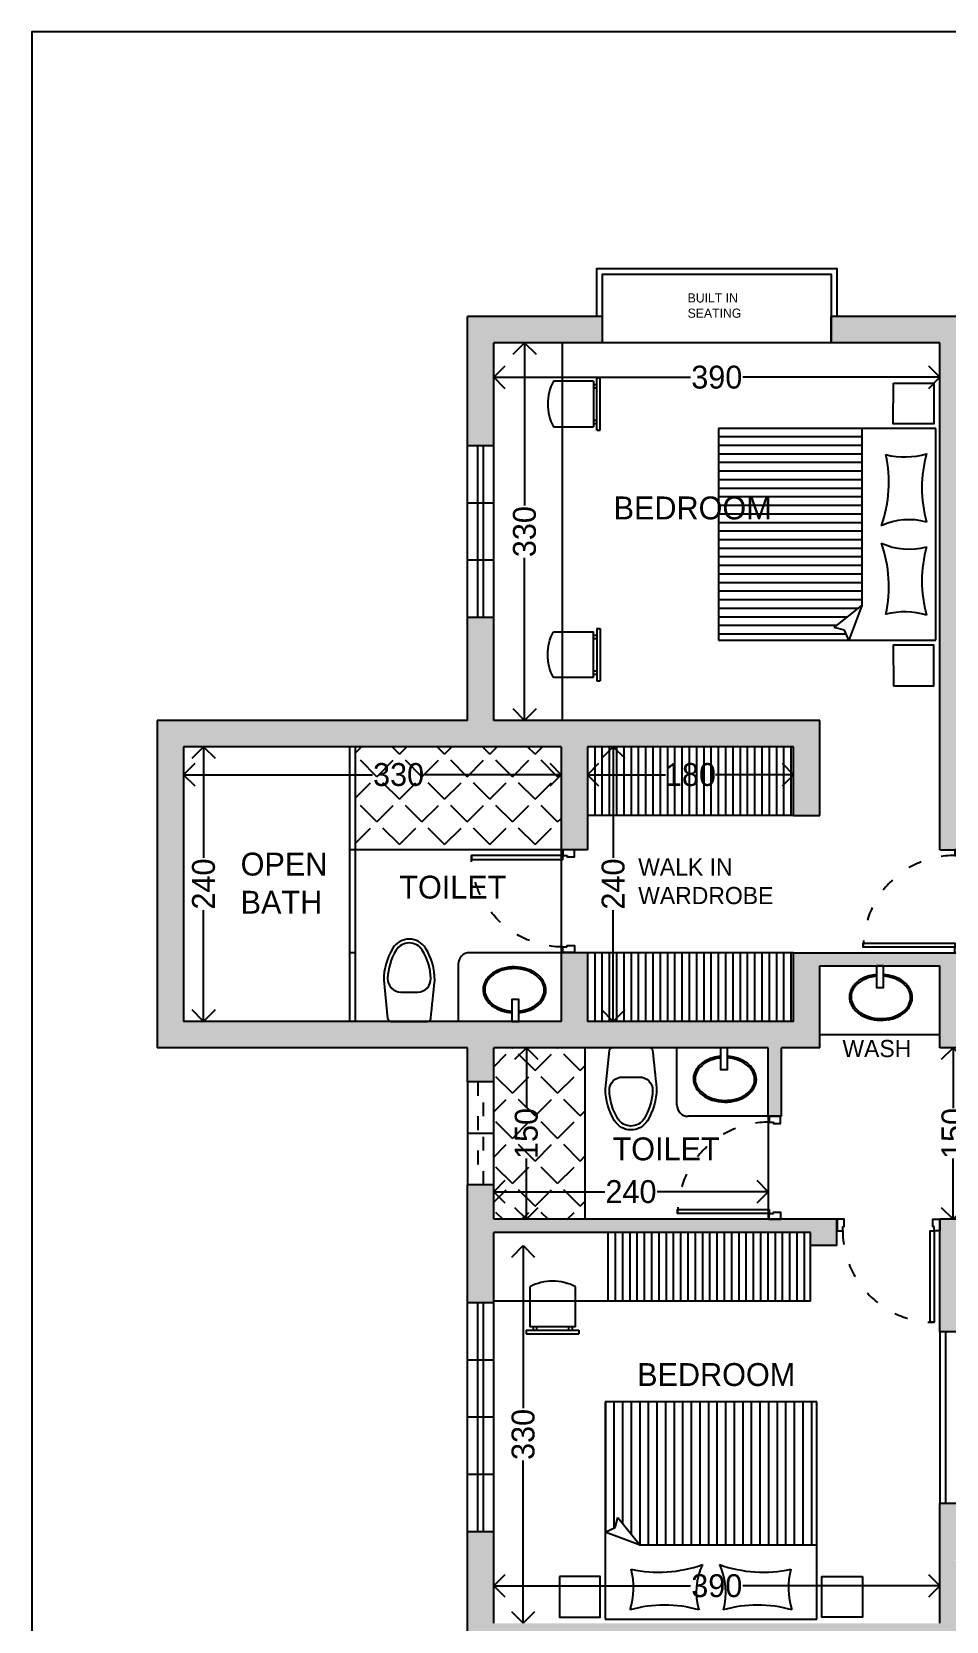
# Model space of a CAD drawing. Header units: inches. Extents: x -706 to 45253, y -3984 to 13819.
# Drawn here: x 19276 to 20076, y 758 to 2147 of the extents above; entities that cross this region are included whole.
import ezdxf

# ---------------------------------------------------------------- set-up
doc = ezdxf.new("R2010")
doc.units = ezdxf.units.IN
doc.header["$PDMODE"] = 99
doc.header["$PDSIZE"] = 0.2
doc.linetypes.add('ACAD_ISO03W100', pattern=[30, 12, -18])
for name, color, linetype in [('BC-FURNITURE', 8, 'Continuous'), ('BC-GREYCOLOR', 8, 'Continuous'), ('BC-Hatch', 8, 'Continuous'), ('BC-JOINARY', 27, 'Continuous'), ('BC-WALLS', 1, 'Continuous'), ('BC-WHITECOLOR', 7, 'Continuous'), ('FUR', 8, 'Continuous'), ('grey color', 8, 'Continuous'), ('WHITECOLOUR', 7, 'Continuous')]:
    doc.layers.add(name, color=color, linetype=linetype)
doc.styles.add('BC-1IN100-1', font='FreeSans.ttf', dxfattribs={"height": 20})
doc.styles.add('style2', font='FreeSans.ttf')
doc.dimstyles.new('BC-1IN100-1', dxfattribs={"dimtxt": 20, "dimasz": 20, "dimexe": 0.18, "dimexo": 0.0625, "dimgap": 1, "dimtad": 0, "dimtoh": 1, "dimdec": 1, "dimzin": 12, "dimdsep": 46, "dimtxsty": 'BC-1IN100-1', "dimblk": 'OPEN90', "dimcen": 0.09, "dimse1": 1, "dimse2": 1, "dimclrd": 256, "dimclre": 256, "dimclrt": 7, "dimadec": 0, "dimazin": 0, "dimtfac": 1, "dimtdec": 1, "dimtofl": 0, "dimtmove": 1, "dimatfit": 3, "dimldrblk": 'OPEN90', "dimfxl": 0, "dimtolj": 1, "dimtzin": 0, "dimlwd": -1, "dimarcsym": 0})
pattern_1 = [(45, (10885.03, -5656.183), (-19.756563, 19.756563), [20.32, -7.62]), (135, (10885.03, -5656.183), (-19.756563, -19.756563), [20.32, -7.62])]

# ---------------------------------------------------------------- blocks, each defined once
blk = doc.blocks.new('02 GROUND FLOOR$0$wc-wh')
at = {"color": 0, "linetype": 'ByBlock'}
for points in [[(315, 195), (22, 165, 0.384412), (0, 140), (0, -140, 0.383904), (22, -165, 0.001434), (314, -195, 0.140641), (560, -125, 0.259738), (630, 0, 0.259738), (560, 125, 0.139471)], [(225, 65), (225, -65, 0.422961), (328, -165, 0.13189), (544, -100, 0.259738), (600, 0, 0.259738), (544, 100, 0.13189), (328, 165, 0.422961)]]:
    blk.add_lwpolyline(points, format="xyb", close=True, dxfattribs=at)
blk.add_arc((316, -170), 25, 264.2811, 270.16, dxfattribs=at)
blk = doc.blocks.new('A$C6E117E9E')
at = {"xscale": -1, "rotation": 30.00000247440961}
blk.add_blockref('02 GROUND FLOOR$0$wc-wh', (564, 389), dxfattribs=at)
blk = doc.blocks.new('GOBIND DOOR 7')
at = {"layer": 'BC-Hatch', "linetype": 'ACAD_ISO03W100'}
blk.add_arc((33263.5, 16175.5), 80, 0, 90, dxfattribs=at)
at = {"layer": 'BC-JOINARY'}
blk.add_lwpolyline([(33263.5, 16175.5), (33263.5, 16255.5), (33267, 16255.5), (33267, 16175.5)], close=True, dxfattribs=at)
for points in [[(33263.5, 16171.7), (33264.8, 16171.7), (33264.8, 16165.5), (33258.5, 16165.5), (33258.5, 16175.5), (33263.5, 16175.5), (33263.5, 16171.7)], [(33343.5, 16171.7), (33342.3, 16171.7), (33342.3, 16165.5), (33348.5, 16165.5), (33348.5, 16175.5), (33343.5, 16175.5), (33343.5, 16171.7)]]:
    blk.add_lwpolyline(points, dxfattribs=at)
blk = doc.blocks.new('A$C52937CB9')
at = {"layer": 'FUR'}
for p, q in [((39.8, 190), (39.8, 0)), ((224.8, 190), (39.8, 190)), ((224.8, 0), (224.8, 190)), ((39.8, 125.3), (194.3, 125.3)), ((213.7, 101.1), (194.3, 125.3)), ((194.3, 125.3), (224.8, 114)), ((224.8, 114), (216.1, 110)), ((216.1, 110), (213.7, 101.1)), ((39.8, 0), (224.8, 0))]:
    blk.add_line(p, q, dxfattribs=at)
for points in [[(0, 152.8), (0, 188.3), (35.6, 188.3), (35.5, 152.7)], [(264.7, 152.8), (264.6, 188.3), (229.1, 188.3), (229.1, 152.7)]]:
    blk.add_lwpolyline(points, close=True, dxfattribs=at)
for centre, radius, start, end in [((-1.3, 162.6), 65.9, 345.6575, 16.9499), ((91.6, 288.6), 110.9, 254.3673, 285.6765), ((176.6, 166.4), 57.2, 164.3325, 204.9851), ((88, 166.4), 57.2, 335.0149, 15.6675), ((173, 288.6), 110.9, 254.3235, 285.6327), ((265.9, 162.6), 65.9, 163.0501, 194.3425), ((86.6, 35.1), 113.8, 70.3798, 102.1998), ((178.1, 35.1), 113.8, 77.8002, 109.6202)]:
    blk.add_arc(centre, radius, start, end, dxfattribs=at)
blk = doc.blocks.new('A$C925929284')
at = {"layer": 'BC-GREYCOLOR'}
h = blk.add_hatch(dxfattribs=at)
h.set_pattern_fill('ANSI31', color=256, scale=60, angle=315, style=0)
h.set_pattern_definition([(0, (-91.719, -51.977), (2e-15, 7.5), [])])
h.paths.add_polyline_path([(125.3, 70.3), (125.3, 224.8), (0, 224.8), (0, 39.8), (114, 39.8), (110, 48.5), (101.1, 50.9)])
at = {"layer": 'grey color', "rotation": 270}
blk.add_blockref('A$C52937CB9', (0, 264.7), dxfattribs=at)
blk = doc.blocks.new('_Open90')
at = {"color": 0, "linetype": 'ByBlock', "lineweight": -2}
for p, q in [((0, 0), (-1, 0)), ((-0.5, 0.5), (0, 0)), ((0, 0), (-0.5, -0.5))]:
    blk.add_line(p, q, dxfattribs=at)
blk = doc.blocks.new('*D380')
at = {"layer": 'BC-Hatch'}
for p, q in [((19782.1, 1497.5), (19830.2, 1497.5)), ((19922.1, 1497.5), (19874.1, 1497.5))]:
    blk.add_line(p, q, dxfattribs=at)
at = {"layer": 'Defpoints', "color": 0}
for p in [(19762.1, 1521.9), (19942.1, 1521.9), (19762.1, 1497.5)]:
    blk.add_point(p, dxfattribs=at)
at = {"layer": 'BC-Hatch', "xscale": 20, "yscale": 20, "zscale": 20, "rotation": 180}
blk.add_blockref('_Open90', (19762.1, 1497.5), dxfattribs=at)
at = {"layer": 'BC-Hatch', "xscale": 20, "yscale": 20, "zscale": 20}
blk.add_blockref('_Open90', (19942.1, 1497.5), dxfattribs=at)
at = {"layer": 'BC-Hatch', "color": 7, "insert": (19852.1, 1497.5), "char_height": 20, "attachment_point": 5, "style": 'BC-1IN100-1'}
blk.add_mtext('\\A1;180', dxfattribs=at)
blk = doc.blocks.new('*D381')
at = {"layer": 'BC-Hatch'}
for p, q in [((19784.6, 1501.9), (19784.6, 1424.8)), ((19784.6, 1301.9), (19784.6, 1379))]:
    blk.add_line(p, q, dxfattribs=at)
at = {"layer": 'Defpoints', "color": 0}
for p in [(19762.1, 1521.9), (19762.1, 1281.9), (19784.6, 1281.9)]:
    blk.add_point(p, dxfattribs=at)
at = {"layer": 'BC-Hatch', "xscale": 20, "yscale": 20, "zscale": 20}
for p, rotation in [((19784.6, 1521.9), 90), ((19784.6, 1281.9), 270)]:
    blk.add_blockref('_Open90', p, dxfattribs=dict(at, rotation=rotation))
at = {"layer": 'BC-Hatch', "color": 7, "insert": (19784.6, 1401.9), "char_height": 20, "attachment_point": 5, "rotation": 90, "style": 'BC-1IN100-1'}
blk.add_mtext('\\A1;240', dxfattribs=at)
blk = doc.blocks.new('chair- 1')
at = {"layer": 'BC-FURNITURE'}
for p, q in [((119.5, -460.5), (73.5, -460.5)), ((73.5, -463.5), (73.5, -460.5)), ((119.5, -463.5), (73.5, -463.5)), ((76.5, -466.5), (76.5, -501.5)), ((76.5, -466.5), (116.5, -466.5)), ((79.5, -466.5), (79.5, -463.5)), ((82.5, -466.5), (82.5, -463.5)), ((110.5, -466.5), (110.5, -463.5)), ((113.5, -466.5), (113.5, -463.5)), ((116.5, -501.5), (116.5, -466.5)), ((119.5, -463.5), (119.5, -460.5))]:
    blk.add_line(p, q, dxfattribs=at)
blk.add_arc((96.5, -464), 42.5, 241.9275, 298.0725, dxfattribs=at)
blk = doc.blocks.new('*D382')
at = {"layer": 'BC-Hatch'}
for p, q in [((19700.1, 1844.8), (19852.2, 1844.8)), ((20050.1, 1844.8), (19898, 1844.8))]:
    blk.add_line(p, q, dxfattribs=at)
at = {"layer": 'Defpoints', "color": 0}
for p in [(19680.1, 1874.9), (20070.1, 1874.9), (20070.1, 1844.8)]:
    blk.add_point(p, dxfattribs=at)
at = {"layer": 'BC-Hatch', "xscale": 20, "yscale": 20, "zscale": 20, "rotation": 180}
blk.add_blockref('_Open90', (19680.1, 1844.8), dxfattribs=at)
at = {"layer": 'BC-Hatch', "xscale": 20, "yscale": 20, "zscale": 20}
blk.add_blockref('_Open90', (20070.1, 1844.8), dxfattribs=at)
at = {"layer": 'BC-Hatch', "color": 7, "insert": (19875.1, 1844.8), "char_height": 20, "attachment_point": 5, "style": 'BC-1IN100-1'}
blk.add_mtext('\\A1;390', dxfattribs=at)
blk = doc.blocks.new('*D383')
at = {"layer": 'BC-Hatch'}
for p, q in [((19707.1, 1854.9), (19707.1, 1732.8)), ((19707.1, 1564.9), (19707.1, 1687))]:
    blk.add_line(p, q, dxfattribs=at)
at = {"layer": 'Defpoints', "color": 0}
for p in [(19707.1, 1874.9), (19740.1, 1874.9), (19740.1, 1544.9)]:
    blk.add_point(p, dxfattribs=at)
at = {"layer": 'BC-Hatch', "xscale": 20, "yscale": 20, "zscale": 20}
for p, rotation in [((19707.1, 1874.9), 90), ((19707.1, 1544.9), 270)]:
    blk.add_blockref('_Open90', p, dxfattribs=dict(at, rotation=rotation))
at = {"layer": 'BC-Hatch', "color": 7, "insert": (19707.1, 1709.9), "char_height": 20, "attachment_point": 5, "rotation": 90, "style": 'BC-1IN100-1'}
blk.add_mtext('\\A1;330', dxfattribs=at)
blk = doc.blocks.new('*D384')
at = {"layer": 'BC-Hatch'}
for p, q in [((19426.6, 1501.9), (19426.6, 1424.8)), ((19426.6, 1301.9), (19426.6, 1379))]:
    blk.add_line(p, q, dxfattribs=at)
at = {"layer": 'Defpoints', "color": 0}
for p in [(19409.1, 1521.9), (19409.1, 1281.9), (19426.6, 1281.9)]:
    blk.add_point(p, dxfattribs=at)
at = {"layer": 'BC-Hatch', "xscale": 20, "yscale": 20, "zscale": 20}
for p, rotation in [((19426.6, 1521.9), 90), ((19426.6, 1281.9), 270)]:
    blk.add_blockref('_Open90', p, dxfattribs=dict(at, rotation=rotation))
at = {"layer": 'BC-Hatch', "color": 7, "insert": (19426.6, 1401.9), "char_height": 20, "attachment_point": 5, "rotation": 90, "style": 'BC-1IN100-1'}
blk.add_mtext('\\A1;240', dxfattribs=at)
blk = doc.blocks.new('*D385')
at = {"layer": 'BC-Hatch'}
for p, q in [((19429.1, 1497.5), (19574.1, 1497.5)), ((19719.1, 1497.5), (19619.9, 1497.5))]:
    blk.add_line(p, q, dxfattribs=at)
at = {"layer": 'Defpoints', "color": 0}
for p in [(19409.1, 1521.9), (19739.1, 1521.9), (19739.1, 1497.5)]:
    blk.add_point(p, dxfattribs=at)
at = {"layer": 'BC-Hatch', "xscale": 20, "yscale": 20, "zscale": 20, "rotation": 180}
blk.add_blockref('_Open90', (19409.1, 1497.5), dxfattribs=at)
at = {"layer": 'BC-Hatch', "xscale": 20, "yscale": 20, "zscale": 20}
blk.add_blockref('_Open90', (19739.1, 1497.5), dxfattribs=at)
at = {"layer": 'BC-Hatch', "color": 7, "insert": (19597, 1497.5), "char_height": 20, "attachment_point": 5, "style": 'BC-1IN100-1'}
blk.add_mtext('\\A1;330', dxfattribs=at)
blk = doc.blocks.new('*D388')
at = {"layer": 'BC-Hatch'}
for p, q in [((19708.7, 1238.9), (19708.7, 1205.9)), ((19708.7, 1128.9), (19708.7, 1162))]:
    blk.add_line(p, q, dxfattribs=at)
at = {"layer": 'Defpoints', "color": 0}
for p in [(19708.7, 1258.9), (19760.1, 1258.9), (19760.1, 1108.9)]:
    blk.add_point(p, dxfattribs=at)
at = {"layer": 'BC-Hatch', "xscale": 20, "yscale": 20, "zscale": 20}
for p, rotation in [((19708.7, 1258.9), 90), ((19708.7, 1108.9), 270)]:
    blk.add_blockref('_Open90', p, dxfattribs=dict(at, rotation=rotation))
at = {"layer": 'BC-Hatch', "color": 7, "insert": (19708.7, 1183.9), "char_height": 20, "attachment_point": 5, "rotation": 90, "style": 'BC-1IN100-1'}
blk.add_mtext('\\A1;150', dxfattribs=at)
blk = doc.blocks.new('*D389')
at = {"layer": 'BC-Hatch'}
for p, q in [((19700.1, 1133), (19777.3, 1133)), ((19900.1, 1133), (19823, 1133))]:
    blk.add_line(p, q, dxfattribs=at)
at = {"layer": 'Defpoints', "color": 0}
for p in [(19680.1, 1258.9), (19920.1, 1258.9), (19680.1, 1133)]:
    blk.add_point(p, dxfattribs=at)
at = {"layer": 'BC-Hatch', "xscale": 20, "yscale": 20, "zscale": 20, "rotation": 180}
blk.add_blockref('_Open90', (19680.1, 1133), dxfattribs=at)
at = {"layer": 'BC-Hatch', "xscale": 20, "yscale": 20, "zscale": 20}
blk.add_blockref('_Open90', (19920.1, 1133), dxfattribs=at)
at = {"layer": 'BC-Hatch', "color": 7, "insert": (19800.1, 1133), "char_height": 20, "attachment_point": 5, "style": 'BC-1IN100-1'}
blk.add_mtext('\\A1;240', dxfattribs=at)
blk = doc.blocks.new('*D390')
at = {"layer": 'BC-Hatch'}
for p, q in [((19700.1, 788.6), (19852.2, 788.6)), ((20050.1, 788.6), (19898, 788.6))]:
    blk.add_line(p, q, dxfattribs=at)
at = {"layer": 'Defpoints', "color": 0}
for p in [(19680.1, 788.6), (19680.1, 755.9), (20070.1, 755.9)]:
    blk.add_point(p, dxfattribs=at)
at = {"layer": 'BC-Hatch', "xscale": 20, "yscale": 20, "zscale": 20, "rotation": 180}
blk.add_blockref('_Open90', (19680.1, 788.6), dxfattribs=at)
at = {"layer": 'BC-Hatch', "xscale": 20, "yscale": 20, "zscale": 20}
blk.add_blockref('_Open90', (20070.1, 788.6), dxfattribs=at)
at = {"layer": 'BC-Hatch', "color": 7, "insert": (19875.1, 788.6), "char_height": 20, "attachment_point": 5, "style": 'BC-1IN100-1'}
blk.add_mtext('\\A1;390', dxfattribs=at)
blk = doc.blocks.new('*D391')
at = {"layer": 'BC-Hatch'}
for p, q in [((19705.9, 1065.9), (19705.9, 943.8)), ((19705.9, 775.9), (19705.9, 898))]:
    blk.add_line(p, q, dxfattribs=at)
at = {"layer": 'Defpoints', "color": 0}
for p in [(19680.1, 1085.9), (19705.9, 1085.9), (19680.1, 755.9)]:
    blk.add_point(p, dxfattribs=at)
at = {"layer": 'BC-Hatch', "xscale": 20, "yscale": 20, "zscale": 20}
for p, rotation in [((19705.9, 1085.9), 90), ((19705.9, 755.9), 270)]:
    blk.add_blockref('_Open90', p, dxfattribs=dict(at, rotation=rotation))
at = {"layer": 'BC-Hatch', "color": 7, "insert": (19705.9, 920.9), "char_height": 20, "attachment_point": 5, "rotation": 90, "style": 'BC-1IN100-1'}
blk.add_mtext('\\A1;330', dxfattribs=at)
blk = doc.blocks.new('*D536')
at = {"layer": 'BC-Hatch'}
for p, q in [((20081.6, 1238.9), (20081.6, 1205.9)), ((20081.6, 1128.9), (20081.6, 1162))]:
    blk.add_line(p, q, dxfattribs=at)
at = {"layer": 'Defpoints', "color": 0}
for p in [(20093.1, 1258.9), (20081.6, 1108.9), (20093.1, 1108.9)]:
    blk.add_point(p, dxfattribs=at)
at = {"layer": 'BC-Hatch', "xscale": 20, "yscale": 20, "zscale": 20}
for p, rotation in [((20081.6, 1258.9), 90), ((20081.6, 1108.9), 270)]:
    blk.add_blockref('_Open90', p, dxfattribs=dict(at, rotation=rotation))
at = {"layer": 'BC-Hatch', "color": 7, "insert": (20081.6, 1183.9), "char_height": 20, "attachment_point": 5, "rotation": 90, "style": 'BC-1IN100-1'}
blk.add_mtext('\\A1;150', dxfattribs=at)

msp = doc.modelspace()

# ---------------------------------------------------------------- hatches: boundary and pattern name
at = {"layer": 'BC-Hatch'}
h = msp.add_hatch(color=16, dxfattribs=at)
h.paths.add_polyline_path([(20739.13, 1551.91), (20739.13, 1897.91), (20627.63, 1897.91), (20627.63, 1874.91), (20716.13, 1874.91), (20716.13, 1634.91), (20416.13, 1634.91), (20416.13, 1611.91), (20716.13, 1611.91), (20716.13, 1551.91)])
h.paths.add_polyline_path([(20326.13, 1611.91), (20326.13, 1897.91), (20303.13, 1897.91), (20303.13, 1611.91)])
h.paths.add_polyline_path([(20326.13, 1431.91), (20326.13, 1454.91), (20303.13, 1454.91), (20303.13, 1431.91)])
h.paths.add_polyline_path([(20431.13, 1258.91), (20431.13, 1281.91), (20326.13, 1281.91), (20326.13, 1341.91), (20303.13, 1341.91), (20303.13, 1258.91)])
h.paths.add_polyline_path([(20739.13, 1258.91), (20739.13, 1341.91), (20716.13, 1341.91), (20716.13, 1281.91), (20611.13, 1281.91), (20611.13, 1258.91), (20716.13, 1258.91)])
h.paths.add_polyline_path([(20739.13, 1386.91), (20739.13, 1506.91), (20716.13, 1506.91), (20716.13, 1386.91)])
h.paths.add_polyline_path([(20739.13, 732.91), (20739.13, 1108.91), (20716.13, 1108.91), (20716.13, 732.91)])
h.paths.add_polyline_path([(20326.13, 744.41, 1), (20303.13, 744.41, 1)])
h.paths.add_polyline_path([(20303.13, 1097.41, 1), (20326.13, 1097.41, 1)])
h.paths.add_polyline_path([(20093.13, 1010.91), (20093.13, 1108.91), (20070.13, 1108.91), (20070.13, 1098.91), (20070.13, 1010.91)])
h.paths.add_polyline_path([(20093.13, 810.55), (20093.13, 860.91), (20070.13, 860.91), (20070.13, 755.91), (19680.13, 755.91), (19680.13, 835.91), (19657.13, 835.91), (19657.13, 732.91), (20093.13, 732.91), (20093.13, 799.53), (20087.54, 798.69), (20093.13, 799.68), (20093.13, 810.32), (20076.09, 810.93)])
h.paths.add_polyline_path([(19980.13, 1085.91), (19980.13, 1098.91), (19980.13, 1108.91), (19680.13, 1108.91), (19680.13, 1138.91), (19657.13, 1138.91), (19657.13, 1035.91), (19680.13, 1035.91), (19680.13, 1097.41), (19957.13, 1097.41), (19957.13, 1085.91)])
h.paths.add_polyline_path([(19965.13, 1258.91), (19965.13, 1330.41), (20070.13, 1330.41), (20070.13, 1258.91), (20093.13, 1258.91), (20093.13, 1341.91), (19942.13, 1341.91), (19942.13, 1281.91), (19762.12, 1281.91), (19762.12, 1341.91), (19750.62, 1341.91), (19740.62, 1341.91), (19739.12, 1341.91), (19739.12, 1281.91), (19409.12, 1281.91), (19409.12, 1521.91), (19739.12, 1521.91), (19739.12, 1431.91), (19740.62, 1431.91), (19750.62, 1431.91), (19762.12, 1431.91), (19762.12, 1521.91), (19942.13, 1521.91), (19942.13, 1461.91), (19965.13, 1461.91), (19965.13, 1544.91), (19680.13, 1544.91), (19680.13, 1634.91), (19657.13, 1634.91), (19657.13, 1544.91), (19386.12, 1544.91), (19386.12, 1258.91), (19657.13, 1258.91), (19657.13, 1228.91), (19680.13, 1228.91), (19680.13, 1258.91), (19920.13, 1258.91), (19920.13, 1198.91), (19920.87, 1198.91), (19930.87, 1198.91), (19931.63, 1198.91), (19931.63, 1258.91)])
h.paths.add_polyline_path([(20093.13, 1431.91), (20093.13, 1897.91), (19975.13, 1897.91), (19975.13, 1874.91), (20070.13, 1874.91), (20070.13, 1431.91)])
h.paths.add_polyline_path([(19775.13, 1874.91), (19775.13, 1897.91), (19657.13, 1897.91), (19657.13, 1784.91), (19680.13, 1784.91), (19680.13, 1874.91)])
h.paths.add_polyline_path([(19680.13, 617.91), (19680.13, 697.91), (19657.13, 697.91), (19657.13, 617.91)])
h.paths.add_polyline_path([(20527.63, 1874.91), (20527.63, 1897.91), (20416.13, 1897.91), (20416.13, 1874.91)], flags=16)
h = msp.add_hatch(dxfattribs=at)
h.set_pattern_fill('ANGLE', color=256, scale=4, angle=45, style=0)
h.set_pattern_definition(pattern_1)
h.paths.add_polyline_path([(19739.12, 1431.91), (19739.12, 1521.91), (19559.12, 1521.91), (19559.12, 1431.91)])
h = msp.add_hatch(dxfattribs=at)
h.set_pattern_fill('ANSI31', color=256, scale=2, angle=45, style=0)
h.set_pattern_definition([(90, (10885.0305, -5656.183), (-6.35, 4e-16), [])])
h.paths.add_polyline_path([(19942.13, 1461.91), (19942.13, 1521.91), (19762.12, 1521.91), (19762.12, 1461.91)])
h.paths.add_polyline_path([(19942.13, 1281.91), (19942.13, 1341.91), (19762.12, 1341.91), (19762.12, 1281.91)])
h.paths.add_polyline_path([(19826.18, 1512.26), (19878.07, 1512.26), (19878.07, 1482.18), (19826.18, 1482.18)], flags=24)
h = msp.add_hatch(dxfattribs=at)
h.set_pattern_fill('ANGLE', color=256, scale=4, angle=45, style=0)
h.set_pattern_definition(pattern_1)
h.paths.add_polyline_path([(19760.13, 1108.91), (19760.13, 1258.91), (19680.13, 1258.91), (19680.13, 1228.91), (19680.13, 1138.91), (19680.13, 1108.91)])
h = msp.add_hatch(dxfattribs=at)
h.set_pattern_fill('ANSI31', color=256, scale=2, angle=45, style=0)
h.set_pattern_definition([(90, (-4e-12, 556), (-6.35, 4e-16), [])])
h.paths.add_polyline_path([(19957.13, 1037.41), (19957.13, 1085.91), (19957.13, 1097.41), (19780.13, 1097.41), (19780.13, 1037.41)])

# ---------------------------------------------------------------- linework, layer by layer
for p, q in [((19554.12, 1521.91), (19554.12, 1431.91)), ((19559.12, 1521.91), (19559.12, 1281.91)), ((19942.13, 1461.91), (19762.12, 1461.91)), ((19559.12, 1431.91), (19554.12, 1431.91)), ((19554.12, 1431.91), (19554.12, 1281.91)), ((19559.12, 1341.91), (19554.12, 1341.91)), ((19942.13, 1341.91), (19762.12, 1341.91)), ((19965.13, 1270.41), (20070.13, 1270.41)), ((19780.13, 1037.41), (19780.13, 1097.41)), ((19957.13, 1037.41), (19957.13, 1097.41)), ((19957.13, 1037.41), (19680.13, 1037.41)), ((20070.13, 1010.91), (20070.13, 860.91))]:
    msp.add_line(p, q)
at = {"layer": 'BC-FURNITURE', "linetype": 'Continuous'}
for points in [[(19702.16, 1289.48, 0.0449608), (19708.79, 1290.71, 0.0844306), (19717.45, 1294.82, 0.1064259), (19723.71, 1301.56, 0.1297604), (19725.79, 1308.85, 0.1297604), (19724, 1316.22, 0.1064259), (19718.01, 1323.2, 0.0844306), (19709.52, 1327.65, 0.0735342), (19698.68, 1329.47, 0.0735342), (19687.79, 1328.08, 0.0844306), (19679.12, 1323.97, 0.1064259), (19672.87, 1317.23, 0.1297604), (19670.79, 1309.94, 0.1297604), (19672.58, 1302.57, 0.1064259), (19678.56, 1295.59, 0.0844306), (19687.06, 1291.14, 0.0613368), (19696.07, 1289.4, 0.0121426)], [(19702.16, 1290.99, 0.0439771), (19708.38, 1292.16, 0.0844306), (19716.59, 1296.05, 0.1064259), (19722.42, 1302.32, 0.1297604), (19724.29, 1308.88, 0.0096334), (19724.29, 1309.4, 0.119977), (19722.68, 1315.51, 0.1064259), (19717.11, 1322.01, 0.0844306), (19709.06, 1326.22, 0.0735342), (19698.66, 1327.97, 0.0735342), (19688.19, 1326.63, 0.0844306), (19679.98, 1322.75, 0.1064259), (19674.16, 1316.47, 0.1297604), (19672.29, 1309.91, 0.0096334), (19672.29, 1309.4, 0.119977), (19673.9, 1303.28, 0.1064259), (19679.47, 1296.78, 0.0844306), (19687.52, 1292.57, 0.060622), (19696.07, 1290.91, 0.0128549)], [(20014.59, 1322.83, 0.0449608), (20007.96, 1321.6, 0.0844306), (19999.3, 1317.5, 0.1064259), (19993.04, 1310.75, 0.1297604), (19990.96, 1303.46, 0.1297604), (19992.75, 1296.09, 0.1064259), (19998.74, 1289.11, 0.0844306), (20007.23, 1284.67, 0.0735342), (20018.06, 1282.84, 0.0735342), (20028.96, 1284.24, 0.0844306), (20037.63, 1288.34, 0.1064259), (20043.88, 1295.08, 0.1297604), (20045.96, 1302.37, 0.1297604), (20044.17, 1309.74, 0.1064259), (20038.19, 1316.73, 0.0844306), (20029.69, 1321.17, 0.0613368), (20020.68, 1322.91, 0.0121426)], [(20014.59, 1321.32, 0.0439771), (20008.37, 1320.15, 0.0844306), (20000.16, 1316.27, 0.1064259), (19994.33, 1309.99, 0.1297604), (19992.46, 1303.43, 0.0096334), (19992.46, 1302.92, 0.119977), (19994.07, 1296.81, 0.1064259), (19999.64, 1290.3, 0.0844306), (20007.69, 1286.09, 0.0735342), (20018.09, 1284.34, 0.0735342), (20028.56, 1285.68, 0.0844306), (20036.77, 1289.57, 0.1064259), (20042.59, 1295.85, 0.1297604), (20044.46, 1302.4, 0.0096334), (20044.46, 1302.92, 0.119977), (20042.85, 1309.03, 0.1064259), (20037.28, 1315.53, 0.0844306), (20029.23, 1319.74, 0.060622), (20020.68, 1321.41, 0.0128549)], [(19878.31, 1251.33, 0.0449608), (19871.68, 1250.1, 0.0844306), (19863.02, 1246, 0.1064259), (19856.76, 1239.25, 0.1297604), (19854.68, 1231.96, 0.1297604), (19856.47, 1224.59, 0.1064259), (19862.46, 1217.61, 0.0844306), (19870.95, 1213.17, 0.0735342), (19881.79, 1211.34, 0.0735342), (19892.68, 1212.74, 0.0844306), (19901.35, 1216.84, 0.1064259), (19907.6, 1223.58, 0.1297604), (19909.68, 1230.87, 0.1297604), (19907.89, 1238.24, 0.1064259), (19901.91, 1245.23, 0.0844306), (19893.42, 1249.67, 0.0613368), (19884.4, 1251.41, 0.0121426)], [(19878.31, 1249.82, 0.0439771), (19872.09, 1248.65, 0.0844306), (19863.88, 1244.77, 0.1064259), (19858.05, 1238.49, 0.1297604), (19856.18, 1231.93, 0.0096334), (19856.18, 1231.42, 0.119977), (19857.79, 1225.31, 0.1064259), (19863.36, 1218.8, 0.0844306), (19871.41, 1214.59, 0.0735342), (19881.82, 1212.84, 0.0735342), (19892.28, 1214.18, 0.0844306), (19900.49, 1218.07, 0.1064259), (19906.31, 1224.35, 0.1297604), (19908.18, 1230.9, 0.0096334), (19908.18, 1231.42, 0.119977), (19906.57, 1237.53, 0.1064259), (19901, 1244.03, 0.0844306), (19892.95, 1248.24, 0.060622), (19884.4, 1249.91, 0.0128549)]]:
    msp.add_lwpolyline(points, format="xyb", dxfattribs=at)
for points in [[(20020.68, 1330.41), (20014.59, 1330.41), (20014.59, 1311.38), (20020.68, 1311.38)], [(19696.07, 1281.91), (19702.16, 1281.91), (19702.16, 1300.93), (19696.07, 1300.93)], [(19884.4, 1258.91), (19878.31, 1258.91), (19878.31, 1239.88), (19884.4, 1239.88)]]:
    msp.add_lwpolyline(points, close=True, dxfattribs=at)
at = {"layer": 'BC-GREYCOLOR', "color": 36}
msp.add_line((20075.13, 1010.91), (20075.13, 860.91), dxfattribs=at)
at = {"layer": 'BC-WALLS'}
for p, q in [((19657.13, 1784.91), (19657.13, 1897.91)), ((19775.13, 1897.91), (19657.13, 1897.91)), ((19775.13, 1874.91), (19775.13, 1897.91)), ((20093.13, 1897.91), (19975.13, 1897.91)), ((19975.13, 1874.91), (19975.13, 1897.91)), ((19975.13, 1897.91), (19975.13, 1874.91)), ((19775.13, 1874.91), (19775.13, 1887.91)), ((19680.13, 1784.91), (19680.13, 1874.91)), ((19775.13, 1874.91), (19680.13, 1874.91)), ((20070.13, 1874.91), (19975.13, 1874.91)), ((20070.13, 1431.91), (20070.13, 1874.91)), ((19680.13, 1784.91), (19657.13, 1784.91)), ((19657.13, 1544.91), (19657.13, 1634.91)), ((19680.13, 1634.91), (19657.13, 1634.91)), ((19680.13, 1544.91), (19680.13, 1634.91)), ((19386.12, 1544.91), (19386.12, 1258.91)), ((19657.13, 1544.91), (19386.12, 1544.91)), ((19965.13, 1544.91), (19680.13, 1544.91)), ((19965.13, 1461.91), (19965.13, 1544.91)), ((19409.12, 1521.91), (19409.12, 1281.91)), ((19739.12, 1521.91), (19409.12, 1521.91)), ((19739.12, 1521.91), (19739.12, 1431.91)), ((19942.13, 1521.91), (19762.12, 1521.91)), ((19762.12, 1521.91), (19762.12, 1431.91)), ((19942.13, 1461.91), (19942.13, 1521.91)), ((19942.13, 1461.91), (19965.13, 1461.91)), ((19762.12, 1431.91), (19739.12, 1431.91)), ((20070.13, 1431.91), (20093.13, 1431.91)), ((19762.12, 1341.91), (19739.12, 1341.91)), ((19739.12, 1341.91), (19739.12, 1281.91)), ((19762.12, 1341.91), (19762.12, 1281.91)), ((19942.13, 1281.91), (19942.13, 1341.91)), ((19942.13, 1341.91), (20093.13, 1341.91)), ((19965.13, 1258.91), (19965.13, 1330.41)), ((19965.13, 1330.41), (20070.13, 1330.41)), ((20070.13, 1258.91), (20070.13, 1330.41)), ((19739.12, 1281.91), (19409.12, 1281.91)), ((19942.13, 1281.91), (19762.12, 1281.91)), ((19657.13, 1258.91), (19386.12, 1258.91)), ((19657.13, 1228.91), (19657.13, 1258.91)), ((19920.13, 1258.91), (19680.13, 1258.91)), ((19680.13, 1228.91), (19680.13, 1258.91)), ((19920.13, 1198.91), (19920.13, 1258.91)), ((19965.13, 1258.91), (19931.63, 1258.91)), ((19931.63, 1198.91), (19931.63, 1258.91)), ((20093.13, 1258.91), (20070.13, 1258.91)), ((19680.13, 1228.91), (19657.13, 1228.91)), ((19931.63, 1198.91), (19920.13, 1198.91)), ((19657.13, 1035.91), (19657.13, 1138.91)), ((19680.13, 1138.91), (19657.13, 1138.91)), ((19680.13, 1108.91), (19680.13, 1138.91)), ((19980.13, 1108.91), (19680.13, 1108.91)), ((19680.13, 1035.91), (19680.13, 1097.41)), ((19957.13, 1097.41), (19680.13, 1097.41)), ((19957.13, 1085.91), (19957.13, 1097.41)), ((19980.13, 1085.91), (19980.13, 1108.91)), ((20093.13, 1108.91), (20070.13, 1108.91)), ((20070.13, 1010.91), (20070.13, 1108.91)), ((19980.13, 1085.91), (19957.13, 1085.91)), ((19680.13, 1035.91), (19657.13, 1035.91)), ((20070.13, 1010.91), (20093.13, 1010.91)), ((20070.13, 755.91), (20070.13, 860.91)), ((20070.13, 860.91), (20093.13, 860.91)), ((19657.13, 732.91), (19657.13, 835.91)), ((19680.13, 835.91), (19657.13, 835.91)), ((19680.13, 755.91), (19680.13, 835.91))]:
    msp.add_line(p, q, dxfattribs=at)
at = {"layer": 'BC-WHITECOLOR'}
for p, q in [((19740.13, 1544.91), (19740.13, 1874.91)), ((19975.13, 1874.91), (19775.13, 1874.91)), ((19657.13, 1634.91), (19657.13, 1784.91)), ((19666.13, 1634.91), (19666.13, 1784.91)), ((19671.13, 1634.91), (19671.13, 1784.91)), ((19680.13, 1634.91), (19680.13, 1784.91)), ((19680.13, 1734.91), (19657.13, 1734.91)), ((19680.13, 1684.91), (19657.13, 1684.91)), ((19680.13, 1684.91), (19657.13, 1684.91)), ((19680.13, 1684.91), (19657.13, 1684.91)), ((19739.12, 1431.91), (19559.12, 1431.91)), ((19739.12, 1431.91), (19739.12, 1341.91)), ((19739.12, 1341.91), (19659.12, 1341.91)), ((19649.12, 1331.91), (19649.12, 1281.91)), ((19760.13, 1108.91), (19760.13, 1258.91)), ((19840.13, 1208.91), (19840.13, 1258.91)), ((19657.13, 1228.91), (19657.13, 1138.91)), ((19680.13, 1138.91), (19680.13, 1228.91)), ((19920.13, 1198.91), (19850.13, 1198.91)), ((19920.13, 1198.91), (19920.13, 1108.91)), ((19680.13, 1183.91), (19657.13, 1183.91)), ((19657.13, 835.91), (19657.13, 1035.91)), ((19666.13, 835.91), (19666.13, 1035.91)), ((19671.13, 835.91), (19671.13, 1035.91)), ((19680.13, 835.91), (19680.13, 1035.91)), ((19680.13, 985.91), (19657.13, 985.91)), ((19680.13, 935.91), (19657.13, 935.91)), ((19680.13, 885.91), (19657.13, 885.91)), ((19680.13, 885.91), (19657.13, 885.91)), ((19680.13, 885.91), (19657.13, 885.91))]:
    msp.add_line(p, q, dxfattribs=at)
at = {"layer": 'BC-WHITECOLOR', "linetype": 'ACAD_ISO03W100'}
for p, q in [((19666.13, 1228.91), (19666.13, 1138.91)), ((19671.13, 1138.91), (19671.13, 1228.91))]:
    msp.add_line(p, q, dxfattribs=at)
at = {"layer": 'BC-WHITECOLOR'}
for points in [[(19770.13, 1897.91), (19770.13, 1939.91), (19980.13, 1939.91), (19980.13, 1897.91)], [(19775.13, 1897.91), (19775.13, 1934.91), (19975.13, 1934.91), (19975.13, 1897.91)]]:
    msp.add_lwpolyline(points, dxfattribs=at)
for centre, start, end in [((19659.12, 1331.91), 90, 180), ((19850.13, 1208.91), 180, 270)]:
    msp.add_arc(centre, 10, start, end, dxfattribs=at)
at = {"layer": 'Defpoints'}
msp.add_lwpolyline([(21060.45, -930.24), (21060.45, 2146.74), (19276.42, 2146.74), (19276.42, -930.24)], close=True, dxfattribs=at)

# ---------------------------------------------------------------- block references
at = {"layer": 'BC-JOINARY', "xscale": -1, "rotation": 89.9999999999999}
msp.add_blockref('GOBIND DOOR 7', (35916.12, 34690.44), dxfattribs=at)
at = {"layer": 'BC-JOINARY'}
for p, rotation in [((36258.64, -31916.63), 90.00000000000001), ((36096.37, -32149.63), 89.99999999999999), ((53328.67, 17274.41), 180)]:
    msp.add_blockref('GOBIND DOOR 7', p, dxfattribs=dict(at, rotation=rotation))
at = {"layer": 'BC-WHITECOLOR', "xscale": 0.1142857142232525, "yscale": 0.1142857142232525, "zscale": 0.1142857142232525, "rotation": 59.99999752559253}
msp.add_blockref('A$C6E117E9E', (19806.39, 1180.92), dxfattribs=at)
at = {"layer": 'FUR'}
for p, rotation in [((20233.81, 1917.95, -20022.8), 269.999999999528), ((19828.11, 548.39, -20022.8), 179.999999999528)]:
    msp.add_blockref('chair- 1', p, dxfattribs=dict(at, rotation=rotation))
at = {"layer": 'FUR', "xscale": -1, "rotation": 270.000000000472}
msp.add_blockref('chair- 1', (20233.81, 1505.89, -20022.8), dxfattribs=at)
at = {"layer": 'grey color', "linetype": 'Continuous'}
msp.add_blockref('A$C925929284', (19876.62, 1575.06), dxfattribs=at)
at = {"layer": 'grey color', "linetype": 'Continuous', "rotation": 270}
msp.add_blockref('A$C925929284', (19737.67, 949.42), dxfattribs=at)
at = {"layer": 'WHITECOLOUR', "color": 43, "xscale": -0.1142857142232525, "yscale": 0.1142857142232525, "zscale": 0.1142857142232525, "rotation": 120.0000024744072}
msp.add_blockref('A$C6E117E9E', (19612.57, 1359.89), dxfattribs=at)

# ---------------------------------------------------------------- texts
at = {"layer": 'BC-WHITECOLOR', "width": 113.9495, "attachment_point": 1, "style": 'style2'}
for s, insert, char_height in [('{\\fFreeSans|b0|i0|c0|p18;BUILT IN\\PSEATING}', (19849.6, 1918.17), 8), ('{\\fFreeSans|b0|i0|c0|p18;BEDROOM}', (19784.91, 1740.61), 20), ('{\\fFreeSans|b0|i0|c0|p18;OPEN BATH}', (19458.96, 1429.35), 20), ('{\\fFreeSans|b0|i0|c0|p18;WALK IN\\PWARDROBE}', (19806.42, 1424.37), 15), ('{\\fFreeSans|b0|i0|c0|p18;TOILET}', (19597.63, 1409.22), 20), ('{\\fFreeSans|b0|i0|c0|p18;WASH}', (19984.91, 1265.67), 15), ('{\\fFreeSans|b0|i0|c0|p18;TOILET}', (19783.97, 1180.45), 20), ('{\\fFreeSans|b0|i0|c0|p18;BEDROOM}', (19805.49, 983.24), 20)]:
    msp.add_mtext(s, dxfattribs=dict(at, insert=insert, char_height=char_height))

# ---------------------------------------------------------------- dimensions: what is measured, and where the dimension line sits
at = {"layer": 'BC-Hatch'}
for base, p1, p2, picture, middle in [((20070.13, 1844.79), (19680.13, 1874.91), (20070.13, 1874.91), '*D382', (19875.13, 1844.79)), ((19762.12, 1497.5), (19942.13, 1521.91), (19762.12, 1521.91), '*D380', (19852.12, 1497.5)), ((19680.13, 1132.99), (19920.13, 1258.91), (19680.13, 1258.91), '*D389', (19800.13, 1132.99)), ((19680.13, 788.6), (20070.13, 755.91), (19680.13, 755.91), '*D390', (19875.13, 788.6))]:
    dim = msp.add_linear_dim(base=base, p1=p1, p2=p2, dimstyle='BC-1IN100-1', dxfattribs=at)
    dim.commit()
    dim.dimension.update_dxf_attribs({"geometry": picture, "text_midpoint": middle})
for base, p1, p2, picture, middle in [((19707.12, 1874.91), (19740.13, 1544.91), (19740.13, 1874.91), '*D383', (19707.12, 1709.91)), ((19426.62, 1281.91), (19409.12, 1521.91), (19409.12, 1281.91), '*D384', (19426.62, 1401.91)), ((19784.6, 1281.91), (19762.12, 1521.91), (19762.12, 1281.91), '*D381', (19784.6, 1401.91)), ((19708.68, 1258.91), (19760.13, 1108.91), (19760.13, 1258.91), '*D388', (19708.68, 1183.91)), ((20081.63, 1108.91), (20093.13, 1258.91), (20093.13, 1108.91), '*D536', (20081.63, 1183.91)), ((19705.91, 1085.91), (19680.13, 755.91), (19680.13, 1085.91), '*D391', (19705.91, 920.91))]:
    dim = msp.add_linear_dim(base=base, p1=p1, p2=p2, angle=90, dimstyle='BC-1IN100-1', dxfattribs=at)
    dim.commit()
    dim.dimension.update_dxf_attribs({"geometry": picture, "text_midpoint": middle})
dim = msp.add_linear_dim(base=(19739.12, 1497.5), p1=(19409.12, 1521.91), p2=(19739.12, 1521.91), dimstyle='BC-1IN100-1', dxfattribs=at)
dim.commit()
dim.dimension.update_dxf_attribs({"geometry": '*D385', "text_midpoint": (19597.02, 1497.5), "dimtype": 160})

doc.saveas('drawing.dxf')
